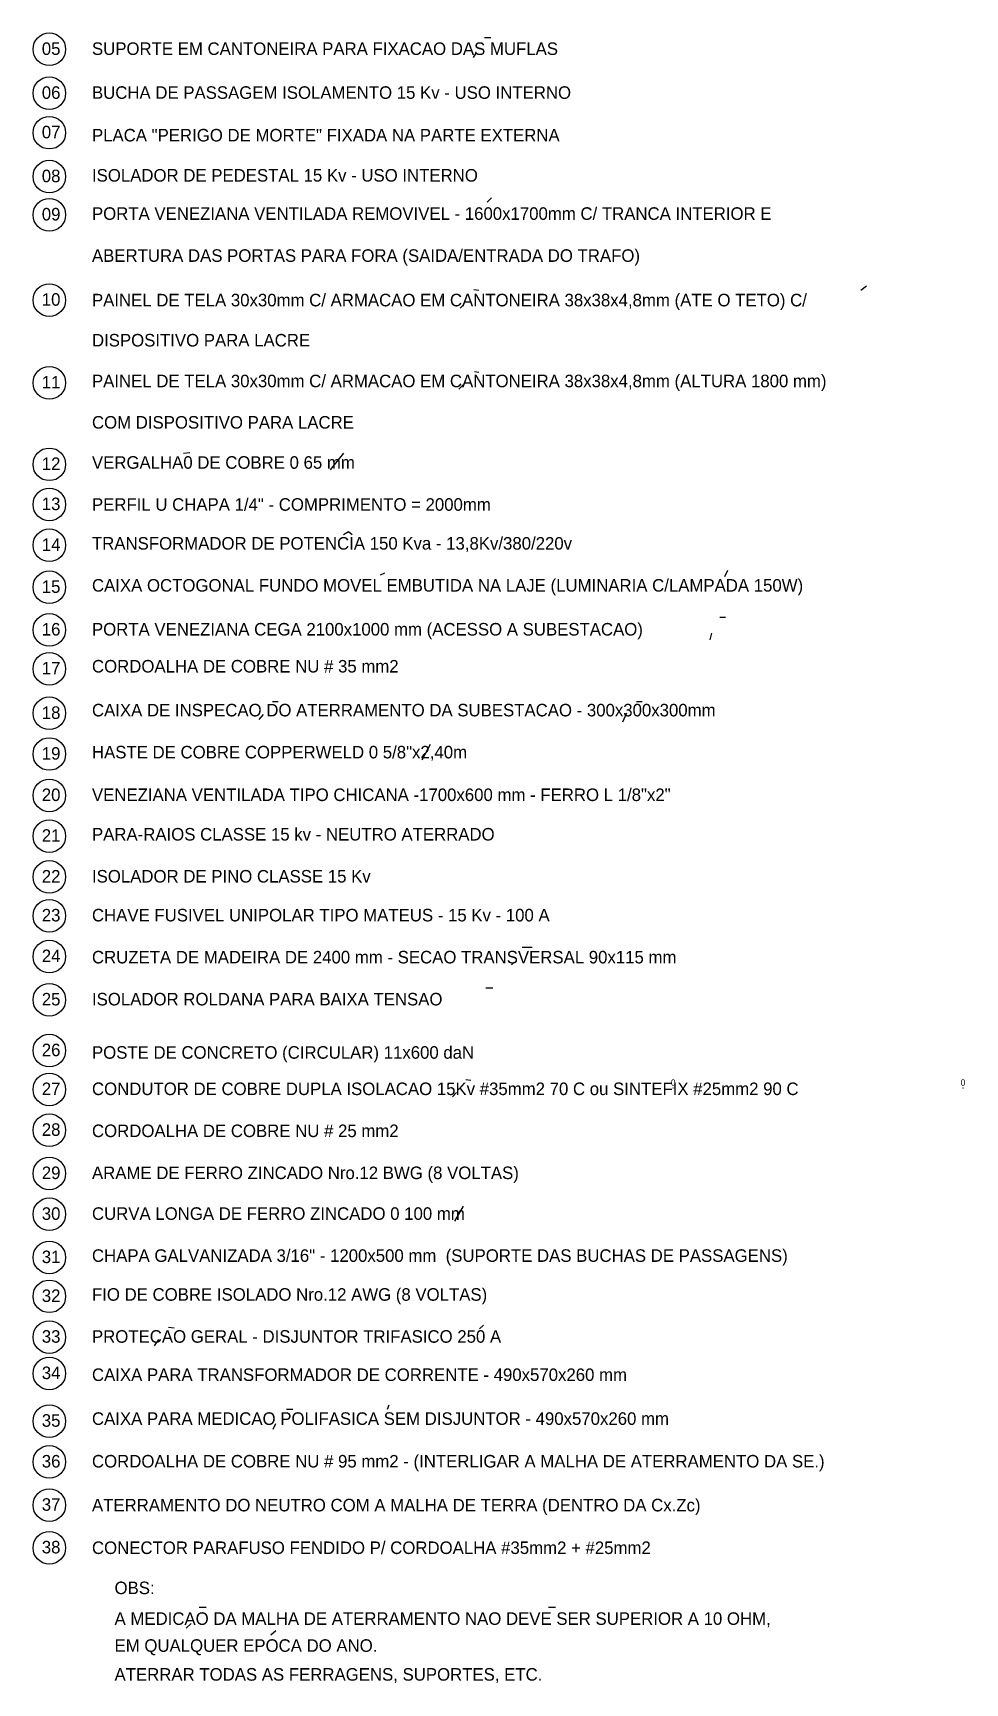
# Model space of a CAD drawing. Extents: x 0.013 to 0.842, y 0.009 to 0.544.
# Drawn here: x 0.5032 to 0.6518, y 0.013 to 0.2762 of the extents above; entities that cross this region are included whole.
import ezdxf

# ---------------------------------------------------------------- set-up
doc = ezdxf.new("R2010")
doc.units = 0
doc.header["$LTSCALE"] = 250
doc.header["$MEASUREMENT"] = 0
doc.layers.add('DETALHES-DIVERSOS', color=7, linetype='CONTINUOUS')
doc.styles.add('ROMANS', font='TXT', dxfattribs={"height": 100})

msp = doc.modelspace()

# ---------------------------------------------------------------- linework, layer by layer
at = {"layer": 'DETALHES-DIVERSOS'}
for p, q in [((0.5752000000000008, 0.2755), (0.5762000000000008, 0.2755)), ((0.5737999999999993, 0.273), (0.5733999999999997, 0.2723000000000029)), ((0.5756000000000004, 0.2491999999999971), (0.5762999999999993, 0.2499000000000015)), ((0.5735, 0.2353000000000029), (0.5742999999999994, 0.2351999999999971)), ((0.6352000000000008, 0.2351999999999971), (0.6361000000000004, 0.2359000000000015)), ((0.5718999999999997, 0.2329000000000014), (0.5712999999999994, 0.2323000000000029)), ((0.5736000000000003, 0.2221999999999971), (0.5742999999999994, 0.2220999999999985)), ((0.5717999999999993, 0.2200999999999985), (0.5711000000000004, 0.2194000000000015)), ((0.5272000000000008, 0.2091999999999971), (0.5282000000000008, 0.2093000000000029)), ((0.5527000000000007, 0.2091999999999971), (0.5506000000000004, 0.2065)), ((0.5527000000000007, 0.1961999999999971), (0.5535, 0.1966999999999971)), ((0.5535, 0.1966999999999971), (0.5541000000000004, 0.1961999999999971)), ((0.5586000000000004, 0.1898000000000029), (0.5592999999999994, 0.1900999999999986)), ((0.6135, 0.1895), (0.6140000000000001, 0.1905)), ((0.6127000000000008, 0.183), (0.6136000000000004, 0.183)), ((0.6113999999999997, 0.1805), (0.6111000000000004, 0.1794000000000015)), ((0.5413999999999997, 0.1695999999999986), (0.5422999999999993, 0.1695999999999986)), ((0.5993999999999996, 0.1695999999999986), (0.6002999999999994, 0.1695999999999986)), ((0.5398999999999997, 0.1675), (0.5392000000000008, 0.1666999999999971)), ((0.5977999999999993, 0.1676999999999971), (0.5972000000000007, 0.1663000000000029)), ((0.5665, 0.1626999999999971), (0.5652000000000007, 0.1601999999999971)), ((0.5812000000000007, 0.1304000000000015), (0.5827999999999993, 0.1304000000000015)), ((0.5798999999999997, 0.128), (0.5795, 0.1275999999999985)), ((0.5753999999999997, 0.1239000000000015), (0.5765, 0.1239000000000015)), ((0.5722000000000008, 0.1093000000000029), (0.5730000000000001, 0.1091999999999971)), ((0.5707000000000008, 0.1071999999999971), (0.5701000000000004, 0.1065)), ((0.5717999999999993, 0.08909999999999856), (0.5703999999999997, 0.0866999999999971)), ((0.5247999999999994, 0.06980000000000292), (0.5257000000000008, 0.06969999999999708)), ((0.5743999999999997, 0.0695), (0.5750000000000001, 0.07009999999999854)), ((0.5232000000000008, 0.06780000000000291), (0.5225000000000001, 0.06680000000000291)), ((0.5436000000000004, 0.05669999999999709), (0.5446000000000004, 0.05669999999999709)), ((0.5597000000000008, 0.05669999999999709), (0.56, 0.05740000000000146)), ((0.5415, 0.05350000000000001), (0.5418999999999996, 0.05440000000000146)), ((0.5297000000000008, 0.02509999999999855), (0.5307999999999993, 0.02509999999999855)), ((0.5853999999999997, 0.02509999999999855), (0.5865, 0.02509999999999855)), ((0.5276000000000004, 0.02180000000000291), (0.5283999999999996, 0.0225)), ((0.5411000000000005, 0.02069999999999709), (0.5418999999999996, 0.02140000000000146))]:
    msp.add_line(p, q, dxfattribs=at)
for centre in [(0.5057999999999993, 0.2735999999999986), (0.5057999999999993, 0.2665999999999986), (0.5057999999999993, 0.2603000000000029), (0.5057999999999993, 0.2533000000000029), (0.5057999999999993, 0.2471999999999971), (0.5057999999999993, 0.2335999999999986), (0.5057999999999993, 0.2204000000000015), (0.5057999999999993, 0.2074000000000015), (0.5057999999999993, 0.201), (0.5057999999999993, 0.1945), (0.5057999999999993, 0.1878000000000029), (0.5057999999999993, 0.181), (0.5057999999999993, 0.1748000000000029), (0.5057999999999993, 0.1676999999999971), (0.5057999999999993, 0.1611999999999971), (0.5057999999999993, 0.1545999999999985), (0.5057999999999993, 0.1480999999999985), (0.5057999999999993, 0.1415999999999986), (0.5057999999999993, 0.1354000000000015), (0.5057999999999993, 0.1289000000000015), (0.5057999999999993, 0.122), (0.5057999999999993, 0.1139000000000015), (0.5057999999999993, 0.1076999999999971), (0.5057999999999993, 0.1011999999999971), (0.5057999999999993, 0.09430000000000292), (0.5057999999999993, 0.08780000000000292), (0.5057999999999993, 0.08090000000000147), (0.5057999999999993, 0.07469999999999709), (0.5057999999999993, 0.0681999999999971), (0.5057999999999993, 0.06240000000000145), (0.5057999999999993, 0.05480000000000292), (0.5057999999999993, 0.04830000000000292), (0.5057999999999993, 0.04140000000000146), (0.5057999999999993, 0.03459999999999854)]:
    msp.add_circle(centre, 0.0026, dxfattribs=at)

# ---------------------------------------------------------------- texts
at = {"layer": 'DETALHES-DIVERSOS', "style": 'ROMANS'}
for s, height, p in [('05', 0.002, (0.5046000000000004, 0.2726999999999971)), ('SUPORTE EM CANTONEIRA PARA FIXACAO DAS MUFLAS', 0.002, (0.5126000000000004, 0.2726999999999971)), ('06', 0.002, (0.5046000000000004, 0.2656999999999971)), ('BUCHA DE PASSAGEM ISOLAMENTO 15 Kv - USO INTERNO', 0.002, (0.5126000000000004, 0.2656999999999971)), ('07', 0.002, (0.5046000000000004, 0.2594000000000015)), ('PLACA "PERIGO DE MORTE" FIXADA NA PARTE EXTERNA', 0.002, (0.5126000000000004, 0.2589000000000015)), ('08', 0.002, (0.5046000000000004, 0.2524000000000015)), ('ISOLADOR DE PEDESTAL 15 Kv - USO INTERNO', 0.002, (0.5126000000000004, 0.2525)), ('09', 0.002, (0.5046000000000004, 0.2463000000000029)), ('PORTA VENEZIANA VENTILADA REMOVIVEL - 1600x1700mm C/ TRANCA INTERIOR E', 0.002, (0.5126000000000004, 0.2464000000000015)), ('ABERTURA DAS PORTAS PARA FORA (SAIDA/ENTRADA DO TRAFO)', 0.002, (0.5126000000000004, 0.2396999999999971)), ('10', 0.002, (0.5046000000000004, 0.2326999999999971)), ('PAINEL DE TELA 30x30mm C/ ARMACAO EM CANTONEIRA 38x38x4,8mm (ATE O TETO) C/', 0.002, (0.5126000000000004, 0.2325999999999986)), ('DISPOSITIVO PARA LACRE', 0.002, (0.5126000000000004, 0.2261999999999971)), ('11', 0.002, (0.5046000000000004, 0.2195)), ('PAINEL DE TELA 30x30mm C/ ARMACAO EM CANTONEIRA 38x38x4,8mm (ALTURA 1800 mm)', 0.002, (0.5126000000000004, 0.2196999999999971)), ('COM DISPOSITIVO PARA LACRE', 0.002, (0.5126000000000004, 0.2130999999999986)), ('12', 0.002, (0.5046000000000004, 0.2065)), ('VERGALHA0 DE COBRE 0 65 mm', 0.002, (0.5126000000000004, 0.2066999999999971)), ('13', 0.002, (0.5046000000000004, 0.2000999999999986)), ('PERFIL U CHAPA 1/4" - COMPRIMENTO = 2000mm', 0.002, (0.5126000000000004, 0.2)), ('14', 0.002, (0.5046000000000004, 0.1935999999999986)), ('TRANSFORMADOR DE POTENCIA 150 Kva - 13,8Kv/380/220v', 0.002, (0.5126000000000004, 0.1938000000000029)), ('15', 0.002, (0.5046000000000004, 0.1869000000000015)), ('CAIXA OCTOGONAL FUNDO MOVEL EMBUTIDA NA LAJE (LUMINARIA C/LAMPADA 150W)', 0.002, (0.5126000000000004, 0.1870999999999986)), ('16', 0.002, (0.5046000000000004, 0.1800999999999986)), ('PORTA VENEZIANA CEGA 2100x1000 mm (ACESSO A SUBESTACAO)', 0.002, (0.5126000000000004, 0.1800999999999986)), ('17', 0.002, (0.5046000000000004, 0.1739000000000015)), ('CORDOALHA DE COBRE NU # 35 mm2', 0.002, (0.5126000000000004, 0.1741999999999971)), ('18', 0.002, (0.5046000000000004, 0.1668000000000029)), ('CAIXA DE INSPECAO DO ATERRAMENTO DA SUBESTACAO - 300x300x300mm', 0.002, (0.5126000000000004, 0.1671999999999971)), ('19', 0.002, (0.5046000000000004, 0.1603000000000029)), ('HASTE DE COBRE COPPERWELD 0 5/8"x2,40m', 0.002, (0.5126000000000004, 0.1605)), ('20', 0.002, (0.5046000000000004, 0.1536999999999971)), ('VENEZIANA VENTILADA TIPO CHICANA -1700x600 mm - FERRO L 1/8"x2"', 0.002, (0.5126000000000004, 0.1536999999999971)), ('21', 0.002, (0.5046000000000004, 0.1471999999999971)), ('PARA-RAIOS CLASSE 15 kv - NEUTRO ATERRADO', 0.002, (0.5126000000000004, 0.1474000000000015)), ('22', 0.002, (0.5046000000000004, 0.1406999999999971)), ('ISOLADOR DE PINO CLASSE 15 Kv', 0.002, (0.5126000000000004, 0.1406999999999971)), ('23', 0.002, (0.5046000000000004, 0.1345)), ('CHAVE FUSIVEL UNIPOLAR TIPO MATEUS - 15 Kv - 100 A', 0.002, (0.5126000000000004, 0.1345)), ('24', 0.002, (0.5046000000000004, 0.128)), ('CRUZETA DE MADEIRA DE 2400 mm - SECAO TRANSVERSAL 90x115 mm', 0.002, (0.5126000000000004, 0.1278000000000029)), ('25', 0.002, (0.5046000000000004, 0.1210999999999985)), ('ISOLADOR ROLDANA PARA BAIXA TENSAO', 0.002, (0.5126000000000004, 0.1210999999999985)), ('26', 0.002, (0.5046000000000004, 0.113)), ('POSTE DE CONCRETO (CIRCULAR) 11x600 daN', 0.002, (0.5126000000000004, 0.1125999999999985)), ('27', 0.002, (0.5046000000000004, 0.1068000000000029)), ('CONDUTOR DE COBRE DUPLA ISOLACAO 15Kv #35mm2 70 C ou SINTEFIX #25mm2 90 C', 0.002, (0.5126000000000004, 0.1068000000000029)), ('0', 0.001, (0.6048999999999998, 0.1083000000000029)), ('0', 0.001, (0.6511000000000005, 0.1083000000000029)), ('28', 0.002, (0.5046000000000004, 0.1003000000000029)), ('CORDOALHA DE COBRE NU # 25 mm2', 0.002, (0.5126000000000004, 0.1000999999999986)), ('29', 0.002, (0.5046000000000004, 0.09340000000000147)), ('ARAME DE FERRO ZINCADO Nro.12 BWG (8 VOLTAS)', 0.002, (0.5126000000000004, 0.09340000000000147)), ('30', 0.002, (0.5046000000000004, 0.08690000000000146)), ('CURVA LONGA DE FERRO ZINCADO 0 100 mm', 0.002, (0.5126000000000004, 0.08690000000000146)), ('31', 0.002, (0.5046000000000004, 0.08000000000000002)), ('CHAPA GALVANIZADA 3/16" - 1200x500 mm  (SUPORTE DAS BUCHAS DE PASSAGENS)', 0.002, (0.5126000000000004, 0.0801999999999971)), ('32', 0.002, (0.5046000000000004, 0.0738000000000029)), ('FIO DE COBRE ISOLADO Nro.12 AWG (8 VOLTAS)', 0.002, (0.5126000000000004, 0.074)), ('33', 0.002, (0.5046000000000004, 0.06730000000000291)), ('PROTECAO GERAL - DISJUNTOR TRIFASICO 250 A', 0.002, (0.5126000000000004, 0.06730000000000291)), ('34', 0.002, (0.5046000000000004, 0.0615)), ('CAIXA PARA TRANSFORMADOR DE CORRENTE - 490x570x260 mm', 0.002, (0.5126000000000004, 0.06119999999999709)), ('35', 0.002, (0.5046000000000004, 0.05390000000000146)), ('CAIXA PARA MEDICAO POLIFASICA SEM DISJUNTOR - 490x570x260 mm', 0.002, (0.5126000000000004, 0.0541999999999971)), ('36', 0.002, (0.5046000000000004, 0.04740000000000146)), ('CORDOALHA DE COBRE NU # 95 mm2 - (INTERLIGAR A MALHA DE ATERRAMENTO DA SE.)', 0.002, (0.5126000000000004, 0.04740000000000146)), ('37', 0.002, (0.5046000000000004, 0.04050000000000001)), ('ATERRAMENTO DO NEUTRO COM A MALHA DE TERRA (DENTRO DA Cx.Zc)', 0.002, (0.5126000000000004, 0.04040000000000146)), ('38', 0.002, (0.5046000000000004, 0.03369999999999709)), ('CONECTOR PARAFUSO FENDIDO P/ CORDOALHA #35mm2 + #25mm2', 0.002, (0.5126000000000004, 0.03359999999999855)), ('OBS:', 0.002, (0.5162000000000008, 0.02719999999999709)), ('A MEDICAO DA MALHA DE ATERRAMENTO NAO DEVE SER SUPERIOR A 10 OHM, ', 0.002, (0.5162000000000008, 0.02230000000000291)), ('EM QUALQUER EPOCA DO ANO.', 0.002, (0.5162000000000008, 0.018)), ('ATERRAR TODAS AS FERRAGENS, SUPORTES, ETC.', 0.002, (0.5162000000000008, 0.01340000000000146))]:
    msp.add_text(s, height=height, dxfattribs=at).set_placement(p)
for p in [(0.6055, 0.1083000000000029), (0.6517000000000008, 0.1083000000000029)]:
    msp.add_text('-', height=0.001, rotation=180, dxfattribs=at).set_placement(p)

doc.saveas('drawing.dxf')
